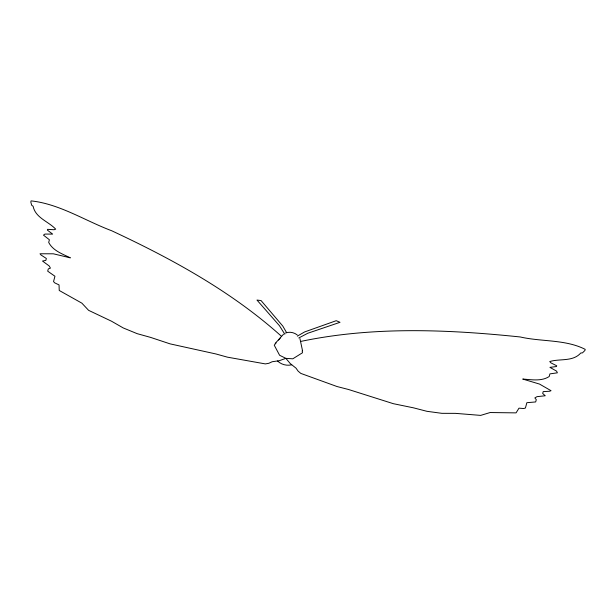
<?xml version="1.0" encoding="UTF-8"?>
<svg xmlns="http://www.w3.org/2000/svg" width="616" height="616" viewBox="0 0 616 616"><rect width="100%" height="100%" fill="white"/><g stroke="black" fill="none" stroke-linecap="round" stroke-linejoin="round"><path stroke-width="0.92" d="M275.152 343.482L283.529 334.203M276.076 342.989L274.236 345.176L279.602 355.27L285.855 358.35L292.8 358.812L302.495 352.752L302.163 350.874M278.532 340.07L280.372 337.876M297.312 336.136L304.635 331.932L336.221 320.697L340.009 322.314L307.754 333.264L298.783 337.984M285.454 333.048C289.351 331.485 293.94 332.34 297.205 334.919M300.493 341.48C372.796 326.28 447.208 329.391 520.227 336.967C541.395 341.872 565.503 339.27 585.2 349.357L584.892 350.496L582.443 352.899L580.803 352.983C572.911 361.962 559.921 358.435 549.757 361.546L550.904 362.863L556.702 365.781L556.502 366.535L549.926 367.359L556.618 371.163L557.372 372.826L549.903 373.881L549.195 376.538C541.356 381.604 531.516 379.625 522.745 379.063L539.5 384.068L551.05 390.698L549.564 391.26L543.197 391.607L542.688 393.501L545.245 395.757L537.013 396.666L534.842 397.921L536.29 399.661L535.681 401.94L526.849 402.702L525.425 408.015L523.746 408.539L518.988 408.162L516.054 412.874L490.097 412.543L480.68 415.392L455.417 413.359L441.872 413.328L426.942 411.311L413.475 407.83L393.347 403.688L348.587 389.512L337.029 386.532L300.808 373.404L298.129 371.148L296.011 368.145L290.275 363.579L285.855 358.35L279.41 360.668L272.156 361.746L268.822 363.294L265.373 363.91L227.435 357.165L215.939 353.969L170.085 343.867L150.581 337.391L137.183 333.672L123.246 327.951L111.496 321.205L88.604 310.333L81.874 303.157L59.228 290.467L59.044 284.915L54.732 282.867L53.538 281.574L54.963 276.261L47.694 271.179L48.31 268.907L50.435 268.122L49.18 265.95L42.504 261.045L45.846 260.375L46.362 258.481L41.01 254.993L40.002 253.769L53.322 253.8L70.34 257.842C62.462 253.946 52.945 250.735 48.695 242.427L49.403 239.77L43.467 235.127L44.953 234.065L52.653 234.111L47.363 230.115L47.571 229.352L54.054 229.73L55.702 229.167C48.456 221.39 35.451 217.949 33.102 206.229L31.716 205.336L30.8 202.025L31.108 200.885C59.506 203.919 85.1 220.774 111.619 230.723C172.226 259.005 231.585 291.468 281.604 336.421M291.722 364.803C286.702 366.027 281.273 364.572 277.539 361.007M284.838 334.249L279.425 325.671L256.964 300.061L261.053 300.562L282.798 326.08L286.563 332.571M299.93 338.6L302.548 350.82"/></g></svg>
